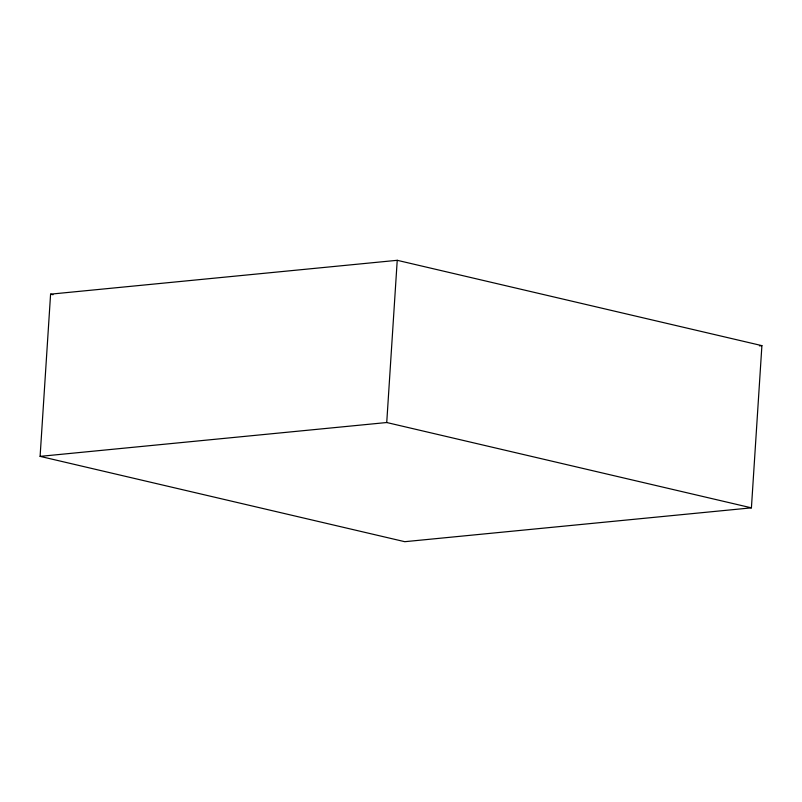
<?xml version="1.0" encoding="UTF-8"?>
<svg xmlns="http://www.w3.org/2000/svg" width="802" height="802" viewBox="0 0 802 802"><rect width="100%" height="100%" fill="white"/><g stroke="black" fill="none" stroke-linecap="round" stroke-linejoin="round"><path stroke-width="1.2" d="M40.1 456.368L50.586 294.154L397.231 260.309L761.9 345.632L751.414 507.846L404.769 541.691L40.1 456.368L386.734 422.524L751.414 507.846M386.734 422.524L397.231 260.309M759.404 345.873L761.9 345.632M50.586 294.154L53.032 294.725"/></g></svg>
